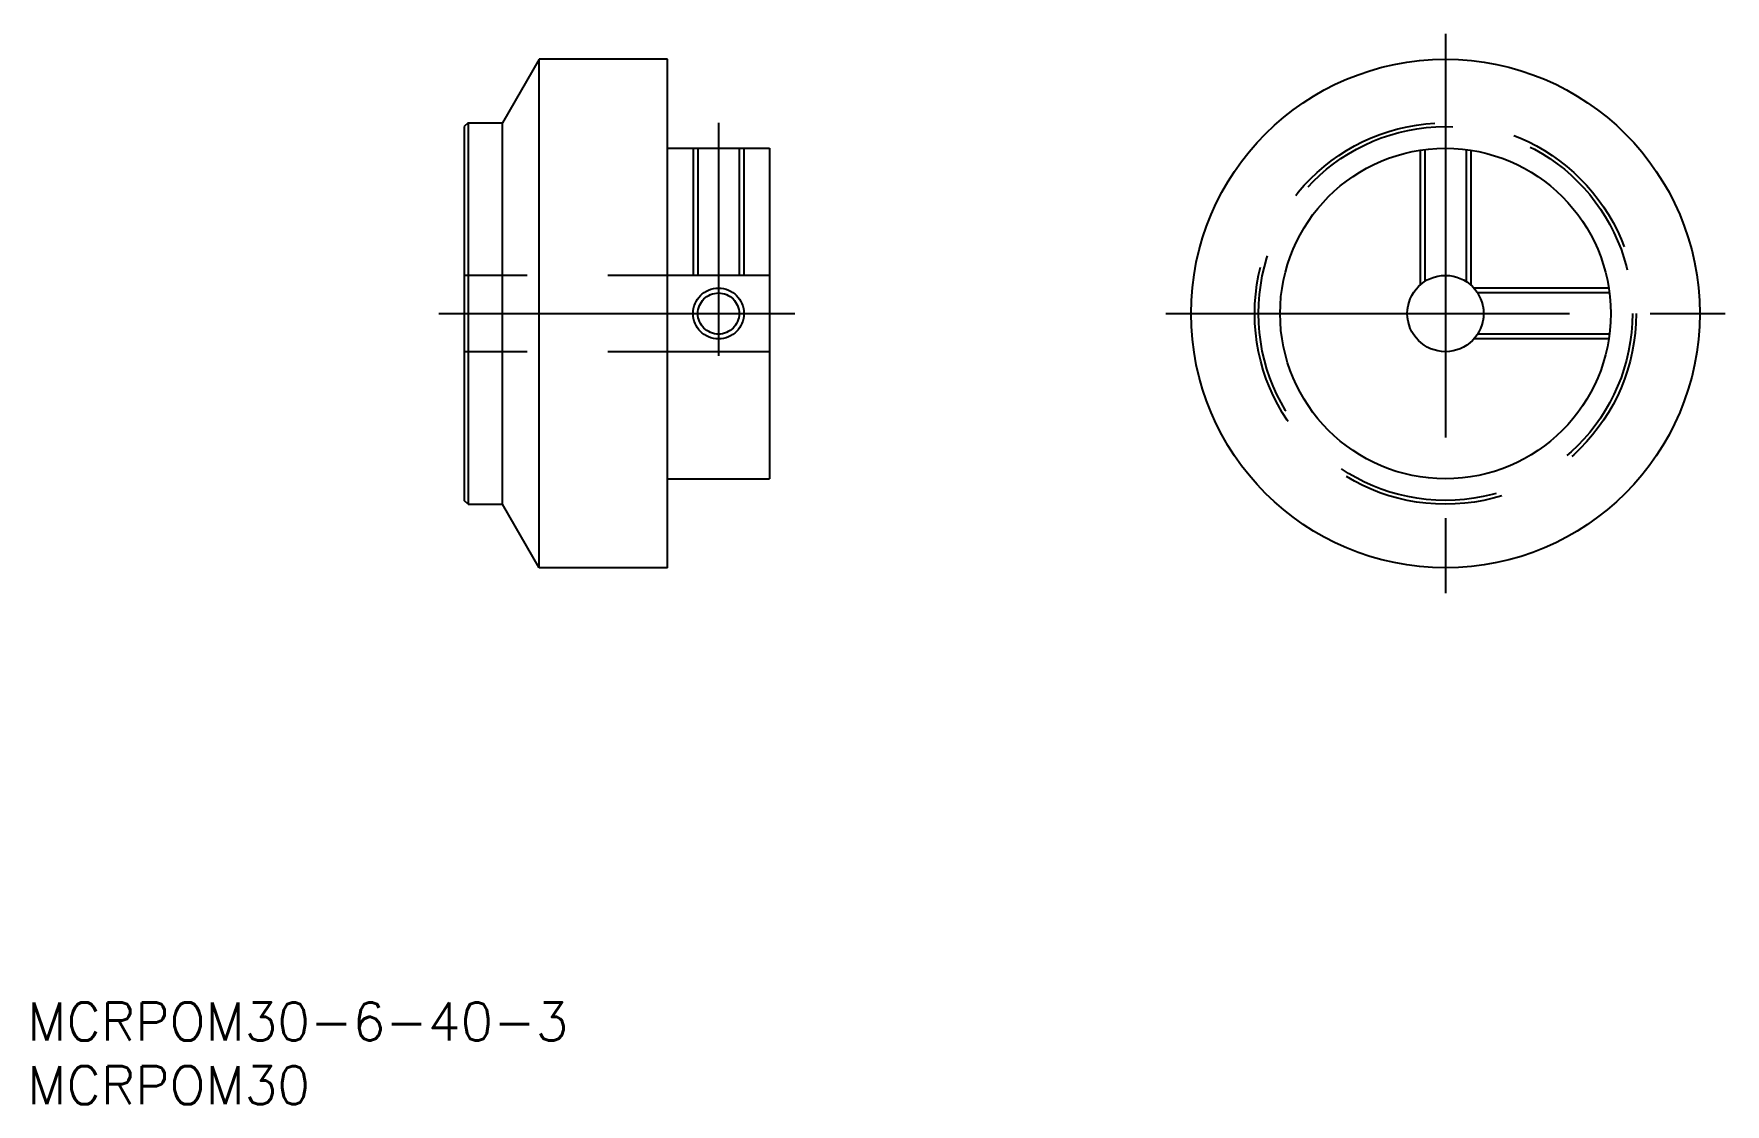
# Model space of a CAD drawing. Extents: x 1 to 134, y 0 to 84.
import ezdxf

# ---------------------------------------------------------------- set-up
doc = ezdxf.new("R2010")
doc.units = 0
doc.linetypes.add('CENTER', pattern=[50.8, 31.75, -6.35, 6.35, -6.35])
doc.linetypes.add('DASHED', pattern=[19.05, 12.7, -6.35])
doc.layers.get('0').update_dxf_attribs({"linetype": 'CONTINUOUS'})
doc.layers.add('CENTER', color=1, linetype='CENTER')
doc.styles.get("Standard").update_dxf_attribs({"font": 'txt.shx', "height": 3, "bigfont": 'bigfont.shx'})

# ---------------------------------------------------------------- blocks, each defined once
blk = doc.blocks.new('*U1')
at = {"color": 7, "linetype": 'CONTINUOUS'}
blk.add_text('MCRPOM30-6-40-3', height=3, dxfattribs=at).set_placement((0, 5))
blk = doc.blocks.new('*U2')
at = {"color": 7, "linetype": 'CONTINUOUS'}
blk.add_text('MCRPOM30', height=3, dxfattribs=at).set_placement((0, 0))

msp = doc.modelspace()

# ---------------------------------------------------------------- linework, layer by layer
at = {"color": 7, "linetype": 'CONTINUOUS'}
for p, q in [((40.248372, 82.186011), (37.361621, 77.186011)), ((50.361621, 82.186011), (40.248372, 82.186011)), ((40.248372, 42.186011), (40.248372, 82.186011)), ((50.361621, 42.186011), (50.361621, 82.186011)), ((34.661621, 77.186011), (34.361621, 76.886011)), ((34.661621, 77.186011), (37.361621, 77.186011)), ((34.661621, 77.186011), (34.661621, 47.186011)), ((37.361621, 47.186011), (37.361621, 77.186011)), ((34.361621, 76.886011), (34.361621, 47.486011)), ((50.361621, 75.186011), (58.361621, 75.186011)), ((58.361621, 75.186011), (58.361621, 49.186011)), ((50.361621, 49.186011), (58.361621, 49.186011)), ((34.661621, 47.186011), (34.361621, 47.486011)), ((34.661621, 47.186011), (37.361621, 47.186011)), ((40.248372, 42.186011), (37.361621, 47.186011)), ((50.361621, 42.186011), (40.248372, 42.186011))]:
    msp.add_line(p, q, dxfattribs=at)
at = {"color": 3, "linetype": 'DASHED'}
for p, q in [((52.361621, 75.186011), (52.361621, 65.186011)), ((52.740621, 75.186011), (52.740621, 65.186011)), ((55.982621, 75.186011), (55.982621, 65.186011)), ((56.361621, 75.186011), (56.361621, 65.186011)), ((109.532615, 75.031243), (109.532615, 64.422079)), ((109.911615, 75.084552), (109.911615, 64.710364)), ((113.153615, 75.084552), (113.153615, 64.710364)), ((113.532615, 75.031243), (113.532615, 64.422079)), ((58.361621, 65.186011), (34.361621, 65.186011)), ((124.377847, 64.186011), (113.768683, 64.186011)), ((124.431156, 63.807011), (114.056968, 63.807011)), ((124.377847, 60.186011), (113.768683, 60.186011)), ((124.431156, 60.565011), (114.056968, 60.565011)), ((58.361621, 59.186011), (34.361621, 59.186011))]:
    msp.add_line(p, q, dxfattribs=at)
at = {"color": 7, "linetype": 'CONTINUOUS'}
for radius in [20, 13, 3]:
    msp.add_circle((111.532615, 62.186011), radius, dxfattribs=at)
at = {"color": 3, "linetype": 'DASHED'}
for centre, radius in [((111.532615, 62.186011), 15), ((111.532615, 62.186011), 14.7), ((54.361621, 62.186011), 2), ((54.361621, 62.186011), 1.621)]:
    msp.add_circle(centre, radius, dxfattribs=at)
at = {"layer": 'CENTER', "color": 1, "linetype": 'CENTER'}
for p, q in [((111.532615, 84.186011), (111.532615, 40.186011)), ((54.361621, 77.186011), (54.361621, 58.865838)), ((32.361621, 62.186011), (60.361621, 62.186011)), ((89.532615, 62.186011), (133.532615, 62.186011))]:
    msp.add_line(p, q, dxfattribs=at)

# ---------------------------------------------------------------- block references
at = {"color": 7, "linetype": 'CONTINUOUS'}
for name in ['*U1', '*U2']:
    msp.add_blockref(name, (0, 0), dxfattribs=at)

doc.saveas('drawing.dxf')
